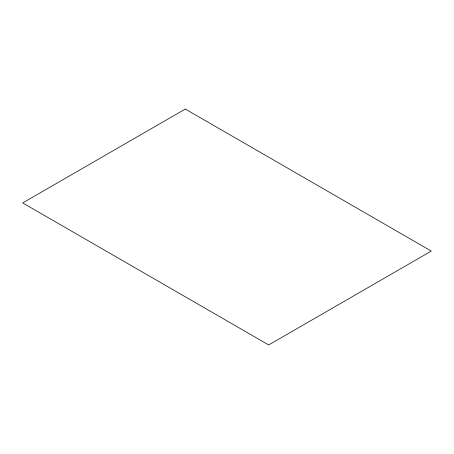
<?xml version="1.0" encoding="UTF-8"?>
<svg xmlns="http://www.w3.org/2000/svg" width="454" height="454" viewBox="0 0 454 454"><rect width="100%" height="100%" fill="white"/><g stroke="black" fill="none" stroke-linecap="round" stroke-linejoin="round"><path stroke-width="0.68" d="M185.306 109.051L22.7 202.927L268.694 344.949L431.3 251.073L185.306 109.051"/></g></svg>
